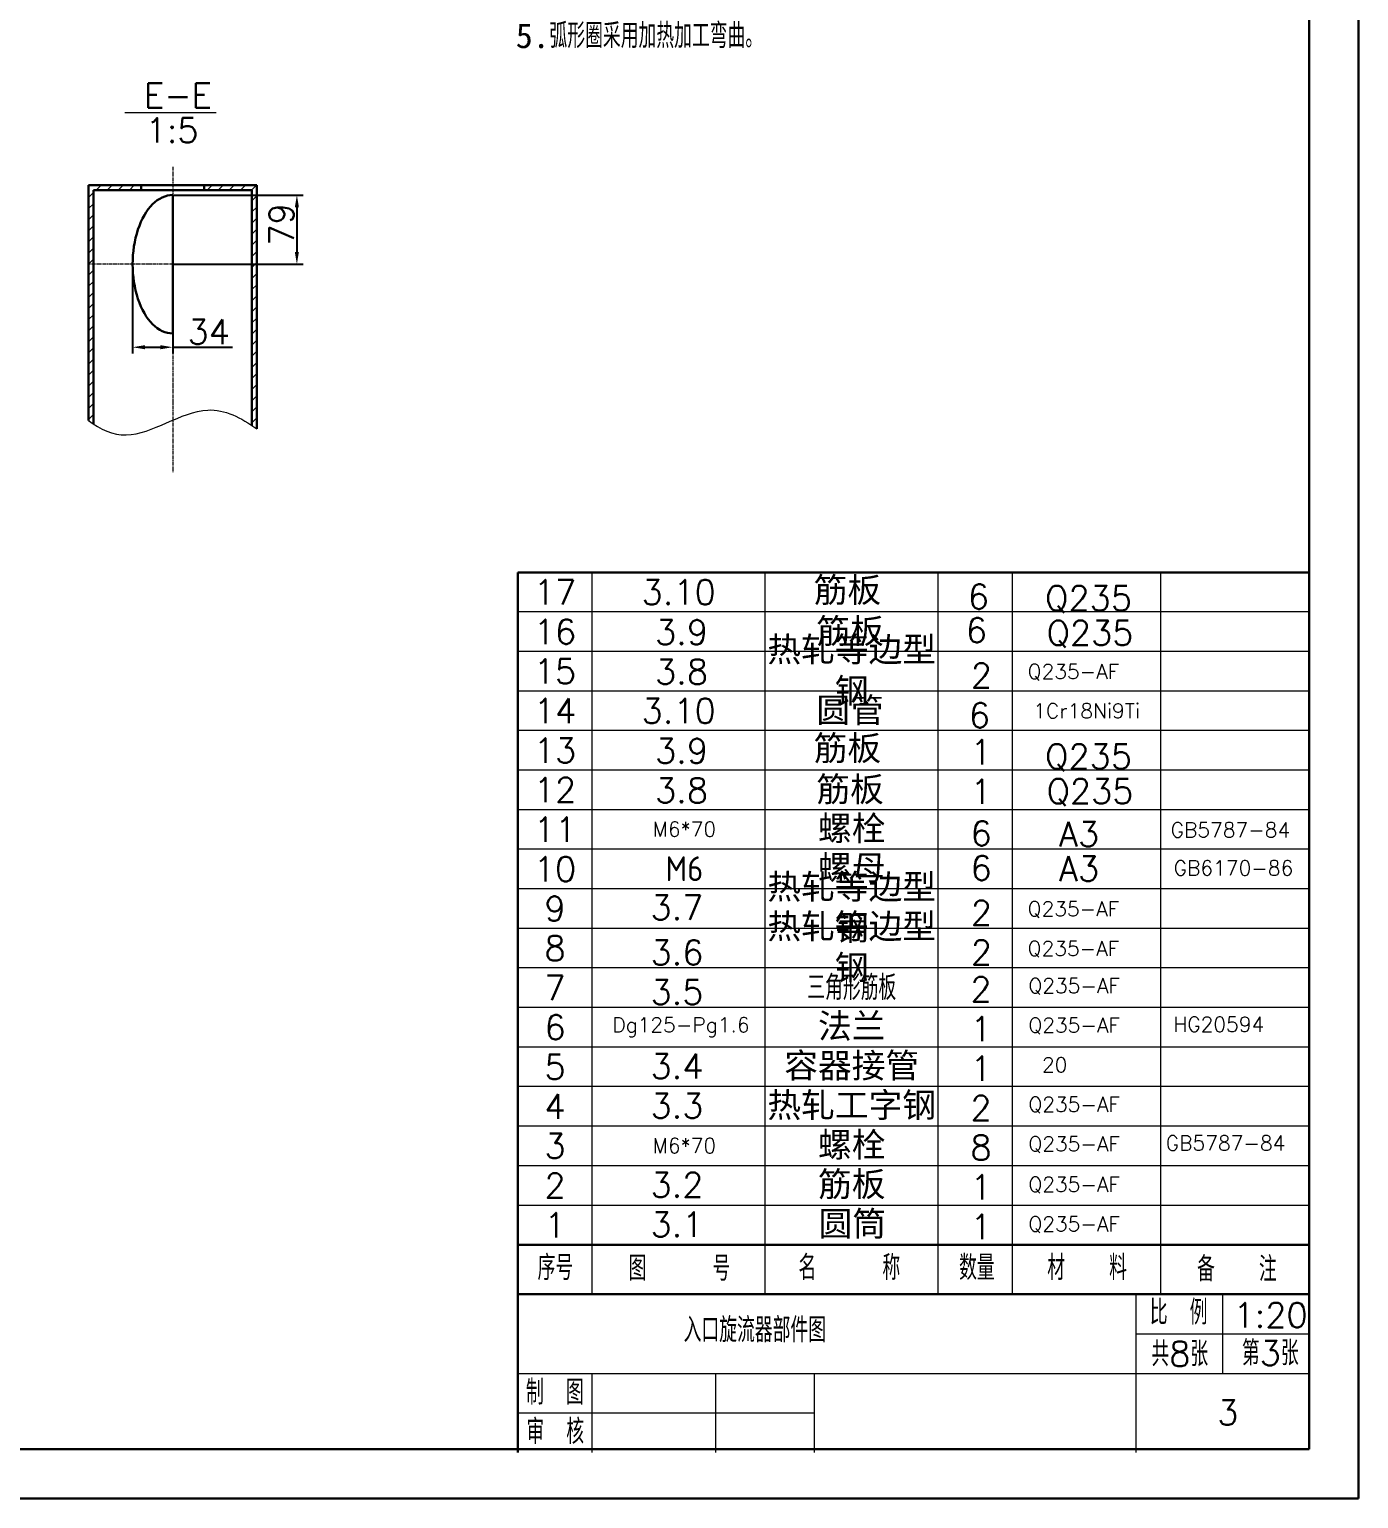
# Model space of a CAD drawing. Header units: millimetres. Extents: x 0 to 6120, y 0 to 841.
# Drawn here: x 2472.2 to 2741, y 0.7 to 297.8 of the extents above; entities that cross this region are included whole.
import ezdxf

# ---------------------------------------------------------------- set-up
doc = ezdxf.new("R2010")
doc.units = ezdxf.units.MM
doc.linetypes.add('CENTER2', pattern=[1.125, 0.75, -0.125, 0.125, -0.125])
for name, color, linetype, lineweight in [('尺寸线', 3, 'Continuous', 15), ('文字层', 7, 'Continuous', 15), ('粗实线', 7, 'Continuous', 30), ('细实线', 7, 'Continuous', 15), ('细点划线', 1, 'CENTER2', 18)]:
    doc.layers.add(name, color=color, linetype=linetype, lineweight=lineweight)
doc.styles.get("Standard").update_dxf_attribs({"font": 'txt.shx', "bigfont": 'gbcbig.shx'})
doc.dimstyles.new('ISO-25$0', dxfattribs={"dimtxt": 5, "dimasz": 2.5, "dimexe": 1.25, "dimexo": 0, "dimtad": 1, "dimdec": 0, "dimdsep": 46, "dimtxsty": 'Standard', "dimcen": 2.5, "dimdle": 5, "dimadec": 0, "dimazin": 0, "dimtfac": 1, "dimtdec": 0, "dimtmove": 0, "dimatfit": 2, "dimfxl": 0, "dimtolj": 1, "dimarcsym": 0})

# ---------------------------------------------------------------- blocks, each defined once
blk = doc.blocks.new('*X60')
at = {"layer": '尺寸线'}
for points in [[(2525.88, 261.82), (2526.71, 261.82), (2526.3, 264.32)], [(2525.88, 252.82), (2526.71, 252.82), (2526.3, 250.32)]]:
    blk.add_hatch(color=0, dxfattribs=at).paths.add_polyline_path(points, flags=0)
at = {"layer": '尺寸线', "color": 0, "lineweight": -2}
for p, q in [((2501.18, 264.32), (2527.55, 264.32)), ((2526.3, 261.82), (2526.3, 252.82)), ((2501.18, 250.32), (2527.55, 250.32))]:
    blk.add_line(p, q, dxfattribs=at)
at = {"layer": '尺寸线', "color": 0, "insert": (2523.17, 258.36), "char_height": 5, "width": 23.5714, "attachment_point": 5, "rotation": 90}
blk.add_mtext('79', dxfattribs=at)
blk = doc.blocks.new('*X61')
at = {"layer": '尺寸线'}
for points in [[(2495.58, 233.95), (2495.58, 233.12), (2493.08, 233.53)], [(2498.68, 233.95), (2498.68, 233.12), (2501.18, 233.53)]]:
    blk.add_hatch(color=0, dxfattribs=at).paths.add_polyline_path(points, flags=0)
at = {"layer": '尺寸线', "color": 0, "lineweight": -2}
for p, q in [((2493.08, 250.32), (2493.08, 232.28)), ((2501.18, 250.32), (2501.18, 232.28)), ((2495.58, 233.53), (2498.68, 233.53)), ((2501.18, 233.53), (2513.26, 233.53))]:
    blk.add_line(p, q, dxfattribs=at)
at = {"layer": '尺寸线', "color": 0, "insert": (2508.47, 236.66), "char_height": 5, "width": 25, "attachment_point": 5}
blk.add_mtext('34', dxfattribs=at)

msp = doc.modelspace()

# ---------------------------------------------------------------- hatches: boundary and pattern name
at = {"layer": '细实线'}
h = msp.add_hatch(dxfattribs=at)
h.set_pattern_fill('ANSI31', color=256, scale=0.5, style=0)
edge = h.paths.add_edge_path(flags=0)
edge.add_line((2518.18105, 250.32123), (2517.18105, 250.32123))
edge.add_line((2517.18105, 250.32123), (2517.18105, 217.71224))
edge.add_spline(control_points=[(2517.18105, 217.71224), (2517.51523, 217.48572), (2517.84852, 217.2508), (2518.18105, 217.00878)], knot_values=[0, 0, 0, 0, 1.222694964, 1.222694964, 1.222694964, 1.222694964], weights=[1, 1, 1, 1], degree=3, periodic=0)
edge.add_line((2518.18105, 217.00878), (2518.18105, 250.32123))
h.paths.add_polyline_path([(2518.18105, 266.32123), (2507.58105, 266.32123), (2507.58105, 265.32123), (2517.18105, 265.32123), (2517.18105, 250.32123), (2518.18105, 250.32123)], flags=0)
h.paths.add_polyline_path([(2494.78105, 266.32123), (2484.18105, 266.32123), (2484.18105, 250.32123), (2485.18105, 250.32123), (2485.18105, 265.32123), (2494.78105, 265.32123)], flags=0)
edge = h.paths.add_edge_path(flags=0)
edge.add_line((2485.18105, 250.32123), (2484.18105, 250.32123))
edge.add_line((2484.18105, 250.32123), (2484.18105, 218.71585))
edge.add_spline(control_points=[(2484.18105, 218.71585), (2484.5127, 218.47008), (2484.84597, 218.23604), (2485.18105, 218.01523)], knot_values=[0, 0, 0, 0, 1.221167391, 1.221167391, 1.221167391, 1.221167391], weights=[1, 1, 1, 1], degree=3, periodic=0)
edge.add_line((2485.18105, 218.01523), (2485.18105, 250.32123))

# ---------------------------------------------------------------- linework, layer by layer
at = {"layer": '粗实线'}
for p, q in [((2741, 594.68051), (2741, 0.68051)), ((2731, 584.68051), (2731, 10.68051)), ((2741, 420.68051), (2741, 0.68051)), ((2741, 0.68051), (2741, 297.68051)), ((2484.18105, 218.71585), (2484.18105, 266.32123)), ((2518.18105, 266.32123), (2484.18105, 266.32123)), ((2517.18105, 265.32123), (2485.18105, 265.32123)), ((2485.18105, 218.01523), (2485.18105, 265.32123)), ((2494.78105, 266.32123), (2494.78105, 265.32123)), ((2507.58105, 266.32123), (2507.58105, 265.32123)), ((2517.18105, 217.71224), (2517.18105, 265.32123)), ((2518.18105, 217.00878), (2518.18105, 266.32123)), ((2501.18105, 264.32123), (2501.18105, 236.32123)), ((1925, 10.68051), (2731, 10.68051)), ((1900, 0.68051), (2741, 0.68051)), ((2147, 0.68051), (2741, 0.68051)), ((2321, 0.68051), (2741, 0.68051))]:
    msp.add_line(p, q, dxfattribs=at)
at = {"layer": '粗实线', "color": 0}
for p, q in [((2571, 188), (2571, 10)), ((2731.00002, 188.00002), (2571.00002, 188.00002)), ((2571, 52), (2731, 52)), ((2571, 42), (2731, 42))]:
    msp.add_line(p, q, dxfattribs=at)
at = {"layer": '粗实线'}
msp.add_ellipse((2501.18105, 250.32123), major_axis=(0, 14), ratio=0.578614606, start_param=0, end_param=3.141592654, dxfattribs=at)
at = {"layer": '细实线'}
msp.add_line((2491.50141, 280.98), (2509.94556, 280.98), dxfattribs=at)
at = {"layer": '细实线', "color": 0}
for p, q in [((2586, 42), (2586, 188.00002)), ((2621, 42), (2621, 188.00002)), ((2656, 42), (2656, 188.00002)), ((2671, 42), (2671, 188.00002)), ((2701, 42), (2701, 188.00002)), ((2731.00002, 180.00002), (2571.00002, 180.00002)), ((2731.00002, 172.00002), (2571.00002, 172.00002)), ((2731.00002, 164.00002), (2571.00002, 164.00002)), ((2731.00002, 156.00002), (2571.00002, 156.00002)), ((2731.00002, 148.00002), (2571.00002, 148.00002)), ((2731.00002, 140.00002), (2571.00002, 140.00002)), ((2730.99997, 132.00007), (2570.99997, 132.00007)), ((2730.99997, 124.00007), (2570.99997, 124.00007)), ((2730.99997, 116.00007), (2570.99997, 116.00007)), ((2730.99997, 108.00007), (2570.99997, 108.00007)), ((2730.99997, 100.00007), (2570.99997, 100.00007)), ((2730.99997, 92.00007), (2570.99997, 92.00007)), ((2730.99997, 84.00007), (2570.99997, 84.00007)), ((2730.99997, 76.00007), (2570.99997, 76.00007)), ((2731, 68), (2571, 68)), ((2571, 60), (2731, 60)), ((2696, 10), (2696, 42)), ((2713.5, 42), (2713.5, 26)), ((2696, 34), (2731, 34)), ((2571, 26), (2731, 26)), ((2586, 10), (2586, 26)), ((2611, 10), (2611, 26)), ((2631, 10), (2631, 26)), ((2571, 18), (2631, 18))]:
    msp.add_line(p, q, dxfattribs=at)
at = {"layer": '细实线'}
msp.add_open_spline([(2484.18105, 218.71585), (2486.60008, 216.92328), (2494.0138, 213.46329), (2506.6438, 223.60614), (2514.99019, 219.33108), (2518.18105, 217.00878)], degree=3, knots=[0, 0, 0, 0, 4928.980452229, 14589.827078216, 20784.206501821, 20784.206501821, 20784.206501821, 20784.206501821], dxfattribs=at)
at = {"layer": '细点划线'}
for p, q in [((2501.18105, 270.04853), (2501.18105, 208.22341)), ((2518.18105, 250.32123), (2484.18105, 250.32123))]:
    msp.add_line(p, q, dxfattribs=at)

# ---------------------------------------------------------------- texts
at = {"layer": '尺寸线', "color": 0, "char_height": 5, "attachment_point": 1}
for s, insert, width in [('序号', (2574.97487, 49.88977), 10.4364794), ('图   号', (2593.38373, 49.74503), 29.1353811), ('名   称', (2627.73736, 49.88977), 28.1210727), ('数量', (2660.20654, 49.88999), 10.8715422), ('材  料', (2678.03574, 49.88977), 25.6565547), ('备  注', (2708.33087, 49.6003), 23.7721205), ('比 例', (2698.77761, 40.85739), 17.5), ('1:20', (2715.70011, 40.28765), 9.6428571), ('共8张', (2699.1015, 32.45862), 15.3788618), ('第3张', (2717.39929, 32.62176), 15.7244752), ('3', (2712.40822, 20.5929), 26.3443564), ('审 核', (2572.71322, 16.7414), 13.4380913)]:
    msp.add_mtext(s, dxfattribs=dict(at, insert=insert, width=width))
at = {"layer": '文字层'}
for s, insert, char_height, width, attachment_point in [('{\\H1.429x;技术要求\\P\\fsimsun|b0|i0|c91|p7;l0.4,q*,t2.8;}1.本部件型钢之间焊接按GB{\\fsimsun|b0|i0|c91|p7;501-   1996}《钢结构手工电弧焊焊接工艺标准》焊接。\\P{\\fsimsun|b0|i0|c91|p7;2.}型钢之间除已经标出的连接方式外全部采用焊接方式连接。\\P{\\fsimsun|b0|i0|c91|p7;3.}碳钢之间连接采用J427{\\fsimsun|b0|i0|c91|p7;(}E4315{\\fsimsun|b0|i0|c91|p7;)}焊条，碳钢和不锈钢之间采用A302{\\fsimsun|b0|i0|c91|p7;(}E1-23-13-16{\\fsimsun|b0|i0|c91|p7;)}焊条。\\P{\\fsimsun|b0|i0|c91|p7;4.}全部采用手工电弧焊。\\P{\\fsimsun|b0|i0|c91|p7;5.}弧形圈采用加热加工弯曲。', (2570.5814, 329.24368), 5, 134.1081723, 4), ('E-E', (2495.39681, 286.9329), 5, 8.5714286, 1), ('1:5', (2501.05796, 277.42332), 5, 155.1792551, 5), ('{\\fsimsun|b0|i0|c91|p0;筋板}', (2637.62371, 184.17349), 5, 40, 5), ('17', (2578.50001, 184.00002), 5, 14.9999851, 5), ('3.10', (2603.5, 184.00002), 5, 35, 5), ('6', (2661.96643, 185.58698), 5, 15, 1), ('Q235', (2677.6098, 185.28203), 5, 24.5046621, 1), ('16', (2578.5, 176.00002), 5, 15, 5), ('3.9', (2604.08289, 175.89932), 5, 60, 5), ('{\\fsimsun|b0|i0|c91|p0;筋板}', (2638.16618, 175.86408), 5, 40, 5), ('6', (2661.56141, 178.80098), 5, 15, 1), ('{\\fsimsun|b0|i0|c91|p0;热轧等边型钢}', (2638.5, 168.00002), 5, 35, 5), ('Q235', (2677.90187, 178.25231), 5, 24.5046621, 1), ('15', (2578.50001, 168.00002), 5, 14.9999851, 5), ('3.8', (2604.08289, 167.89932), 5, 60, 5), ('2', (2662.57866, 169.63382), 5, 20.1655403, 1), ('Q235-AF', (2674.05054, 169.44945), 3, 24.5046621, 1), ('14', (2578.50001, 160.00002), 5, 14.9999851, 5), ('3.10', (2603.5, 160.00002), 5, 35, 5), ('{\\fsimsun|b0|i0|c91|p0;圆管}', (2638.16618, 159.86408), 5, 40, 5), ('6', (2662.16898, 161.58695), 5, 15, 1), ('1Cr18Ni9Ti', (2686, 160.00002), 3, 30, 5), ('{\\fsimsun|b0|i0|c91|p0;筋板}', (2637.62371, 152.17349), 5, 40, 5), ('13', (2578.50001, 152.00002), 5, 14.9999851, 5), ('3.9', (2604.08289, 151.89932), 5, 60, 5), ('1', (2662.49619, 154.17599), 5, 12, 1), ('Q235', (2677.6098, 153.28203), 5, 24.5046621, 1), ('12', (2578.50001, 144.00002), 5, 14.9999851, 5), ('3.8', (2604.08289, 143.89932), 5, 60, 5), ('{\\fsimsun|b0|i0|c91|p0;筋板}', (2638.16618, 143.86408), 5, 40, 5), ('1', (2662.49619, 146.17599), 5, 12, 1), ('Q235', (2677.90187, 146.25231), 5, 24.5046621, 1), ('11', (2578.5, 136.00004), 5, 14.9999987, 5), ('M6*70', (2604.65767, 136.06778), 3, 35, 5), ('{\\fsimsun|b0|i0|c91|p0;螺栓}', (2638.5, 136.00004), 5, 35, 5), ('6', (2662.54188, 137.70592), 5, 15, 1), ('A3', (2680.40187, 137.57962), 5, 20, 1), ('GB5787-84', (2702.99413, 137.41613), 3, 18.4285714, 1), ('{\\fsimsun|b0|i0|c91|p0;螺母} ', (2638.5, 128.00007), 5, 35, 5), ('10', (2578.49999, 128.00007), 5, 15.000028, 5), ('{\\Fisocp,gbcbig;M6}', (2604.65767, 128.06778), 5, 35, 5), ('6', (2662.54188, 130.70592), 5, 15, 1), ('A3', (2680.40187, 130.57962), 5, 20, 1), ('GB6170-86', (2703.61043, 129.71217), 3, 30, 1), ('{\\fsimsun|b0|i0|c91|p0;热轧等边型钢}', (2638.5, 120.00007), 5, 35, 5), ('9', (2578.49999, 120.00007), 5, 15.000028, 5), ('3.7', (2603.15877, 120.24214), 5, 60, 5), ('{\\fsimsun|b0|i0|c91|p0;热轧等边型钢}', (2638.5, 112.00007), 5, 35, 5), ('2', (2662.57866, 121.63382), 5, 20.1655403, 1), ('Q235-AF', (2674.05054, 121.44945), 3, 24.5046621, 1), ('8', (2578.49999, 112.00007), 5, 15.000028, 5), ('3.6', (2603.16171, 111.12482), 5, 60, 5), ('2', (2662.57866, 113.63382), 5, 20.1655403, 1), ('Q235-AF', (2674.05054, 113.44945), 3, 24.5046621, 1), ('三角形筋板', (2638.5, 104.00007), 5, 35, 5), ('7', (2578.49999, 104.00007), 5, 15.000028, 5), ('3.5', (2603.16171, 103.12482), 5, 60, 5), ('2', (2662.49619, 106.17599), 5, 12, 1), ('Q235-AF', (2674.20442, 105.92498), 3, 20, 1), ('6', (2578.49999, 96.00007), 5, 15.000028, 5), ('{\\fsimsun|b0|i0|c91|p0;法兰}', (2638.5, 96.00007), 5, 35, 5), ('1', (2662.49619, 98.17599), 5, 12, 1), ('HG20594 ', (2703.52828, 98.10582), 3, 30, 1), ('Dg125-Pg1.6', (2603.95223, 95.99371), 3, 35, 5), ('Q235-AF', (2674.20442, 97.92498), 3, 20, 1), ('5', (2578.49999, 88.00007), 5, 15.000028, 5), ('3.4', (2603.16171, 88.12482), 5, 60, 5), ('{\\fsimsun|b0|i0|c91|p0;容器接管}', (2638.5, 88.00007), 5, 35, 5), ('1', (2662.49619, 90.17599), 5, 12, 1), ('20', (2676.98263, 89.91819), 3, 20, 1), ('{\\fsimsun|b0|i0|c91|p0;热轧工字钢}', (2638.5, 80.00007), 5, 35, 5), ('4', (2578.49999, 80.00007), 5, 15.000028, 5), ('3.3', (2603.16171, 80.12482), 5, 60, 5), ('2', (2662.49619, 82.17599), 5, 12, 1), ('Q235-AF', (2674.20442, 81.92498), 3, 20, 1), ('3', (2578.49999, 72.00003), 5, 15.000028, 5), ('{\\fsimsun|b0|i0|c91|p0;螺栓}', (2638.5, 72.00003), 5, 35, 5), ('M6*70', (2604.65767, 72.06778), 3, 35, 5), ('8', (2662.49619, 74.17599), 5, 12, 1), ('Q235-AF', (2674.20442, 73.92498), 3, 20, 1), ('GB5787-84', (2702.00555, 74.08598), 3, 30, 1), ('2', (2578.5, 64), 5, 15, 5), ('3.2', (2603.16171, 64.12482), 5, 60, 5), ('{\\fsimsun|b0|i0|c91|p0;筋板}', (2638.5, 64), 5, 35, 5), ('1', (2662.49619, 66.17599), 5, 12, 1), ('Q235-AF', (2674.20442, 65.73227), 3, 20, 1), ('{\\fsimsun|b0|i0|c91|p0;圆筒}', (2638.62562, 56), 5, 34.7487654, 5), ('1', (2578.5, 56), 5, 15, 5), ('3.1', (2603.16171, 56.12482), 5, 60, 5), ('1', (2662.49619, 58.17599), 5, 12, 1), ('Q235-AF', (2674.20442, 57.73227), 3, 20, 1)]:
    msp.add_mtext(s, dxfattribs=dict(at, insert=insert, char_height=char_height, width=width, attachment_point=attachment_point))
at = {"layer": '文字层', "color": 0, "insert": (2572.63505, 24.68158), "char_height": 5, "width": 15, "attachment_point": 1}
msp.add_mtext('制 图', dxfattribs=at)
at = {"layer": '细实线', "color": 0, "insert": (2604.5055, 37.29813), "char_height": 5, "width": 103.6409463, "attachment_point": 1}
msp.add_mtext('{\\C256;入口旋流器部件图}', dxfattribs=at)

# ---------------------------------------------------------------- dimensions: what is measured, and where the dimension line sits
at = {"layer": '尺寸线'}
dim = msp.add_linear_dim(base=(2526.29686, 250.32123), p1=(2501.18105, 264.32123), p2=(2501.18105, 250.32123), angle=90, text='79', dimstyle='ISO-25$0', override={"dimsah": 1}, dxfattribs=at)
dim.commit()
dim.dimension.update_dxf_attribs({"geometry": '*X60', "text_midpoint": (2526.29686, 258.36201), "dimtype": 160})
dim = msp.add_linear_dim(base=(2493.08044, 233.53355), p1=(2501.18105, 250.32123), p2=(2493.08044, 250.32123), text='34', dimstyle='ISO-25$0', override={"dimsah": 1}, dxfattribs=at)
dim.commit()
dim.dimension.update_dxf_attribs({"geometry": '*X61', "text_midpoint": (2508.47271, 233.53355), "dimtype": 160})

doc.saveas('drawing.dxf')
